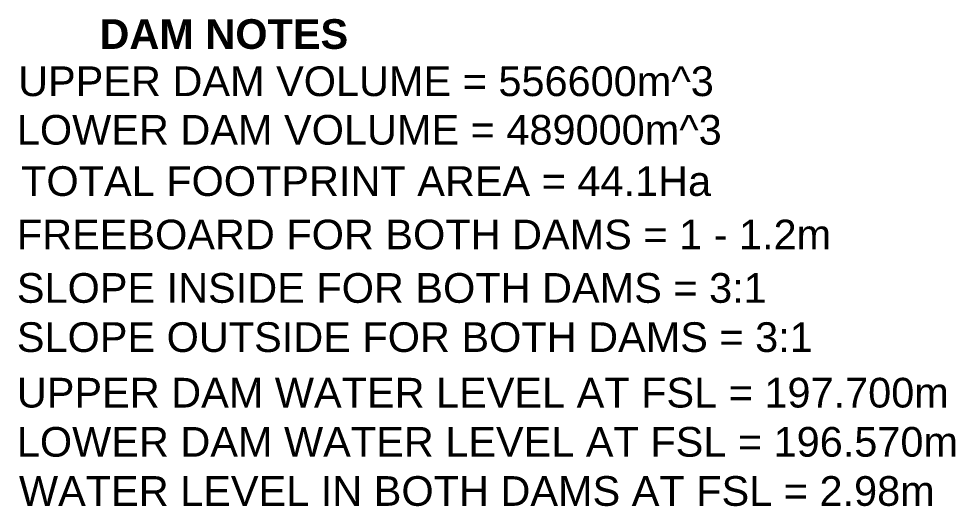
# Model space of a CAD drawing. Extents: x 358458 to 361663, y 818350 to 821723.
# Drawn here: x 360876 to 361507, y 820702 to 821030 of the extents above; entities that cross this region are included whole.
import ezdxf

# ---------------------------------------------------------------- set-up
doc = ezdxf.new("R2010")
doc.units = 0
doc.header["$MEASUREMENT"] = 0
doc.linetypes.add('solid', pattern=[0])
doc.layers.add('TXT', color=7, linetype='solid', lineweight=9)
doc.styles.add('CT_Arial', font='ARIAL.TTF', dxfattribs={"bigfont": 'ARIAL.TTF'})
doc.styles.add('CT_Arial_b', font='ARIALBD.TTF', dxfattribs={"bigfont": 'ARIALBD.TTF'})

msp = doc.modelspace()

# ---------------------------------------------------------------- texts
at = {"layer": 'TXT', "color": 7}
for s, style, p in [('DAM NOTES', 'CT_Arial_b', (360929.95, 821009.81)), ('UPPER DAM VOLUME = 556600m^ 3', 'CT_Arial', (360875.14, 820978.01)), ('LOWER DAM VOLUME = 489000m^ 3', 'CT_Arial', (360874.29, 820945.31)), ('TOTAL FOOTPRINT AREA = 44.1Ha', 'CT_Arial', (360877.17, 820910.76)), ('FREEBOARD FOR BOTH DAMS = 1 - 1.2m', 'CT_Arial', (360874.29, 820874.77)), ('SLOPE INSIDE FOR BOTH DAMS = 3:1', 'CT_Arial', (360874.29, 820838.78)), ('SLOPE OUTSIDE FOR BOTH DAMS = 3:1', 'CT_Arial', (360874.29, 820805.67)), ('UPPER DAM WATER LEVEL AT FSL = 197.700m', 'CT_Arial', (360874.29, 820768.24)), ('LOWER DAM WATER LEVEL AT FSL = 196.570m', 'CT_Arial', (360874.29, 820735.13)), ('WATER LEVEL IN BOTH DAMS AT FSL = 2.98m', 'CT_Arial', (360875.73, 820702.02))]:
    msp.add_text(s, height=20, dxfattribs=dict(at, style=style)).set_placement(p)

doc.saveas('drawing.dxf')
